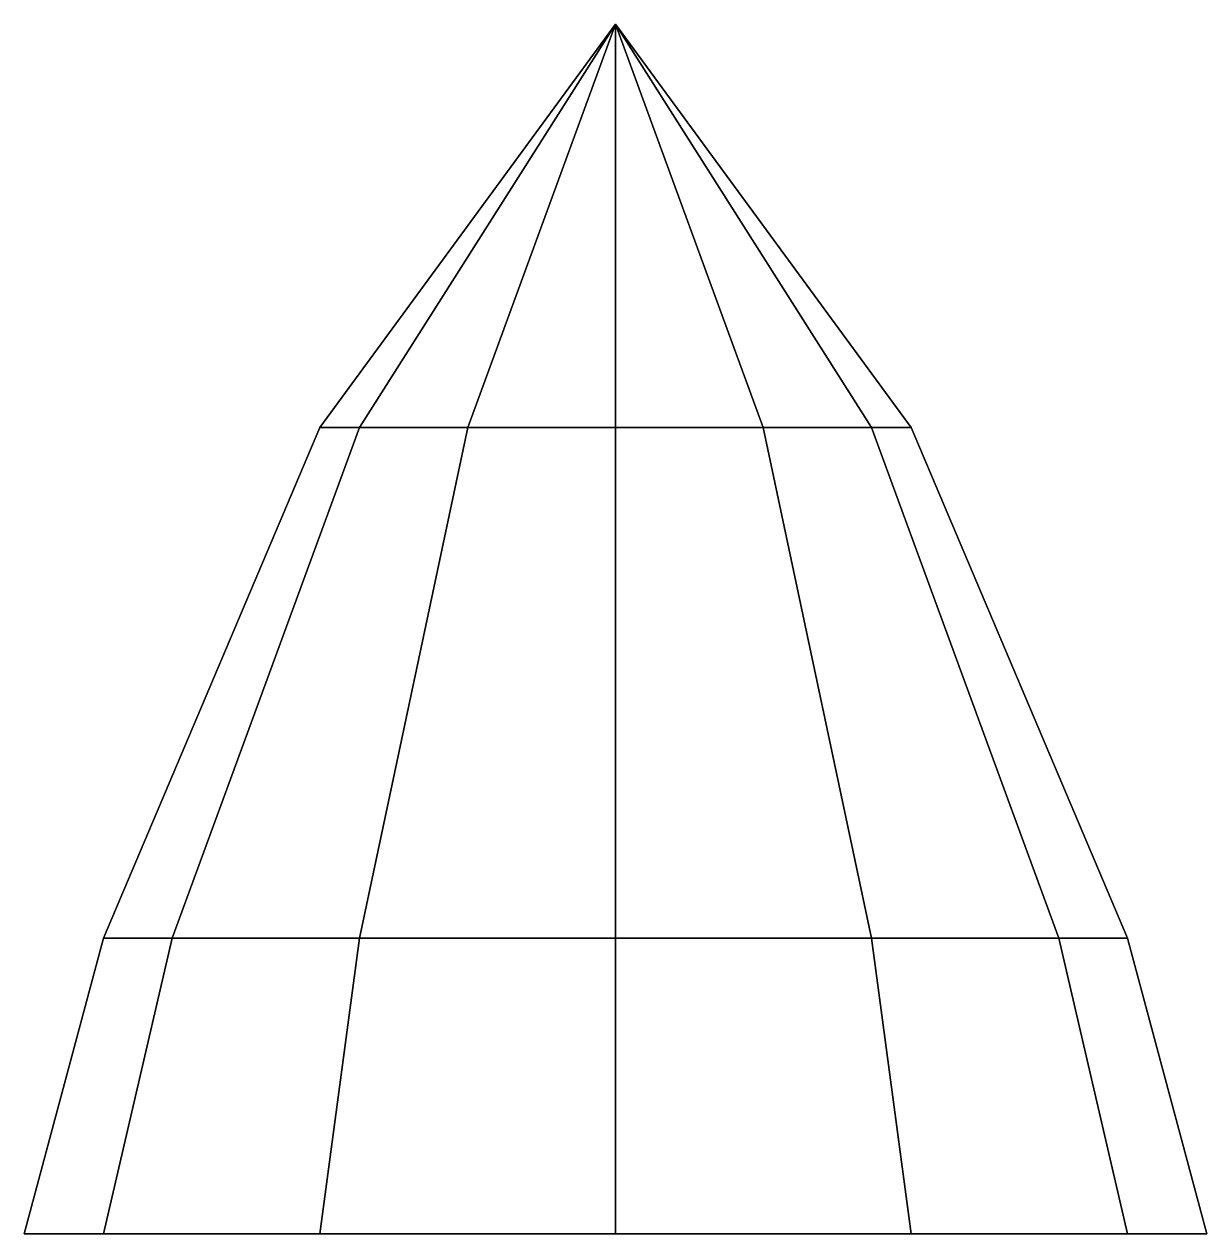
# Model space of a CAD drawing. Extents: x -0.22 to 0.22, y 3.62 to 4.07.
import ezdxf

# ---------------------------------------------------------------- set-up
doc = ezdxf.new("R2010")
doc.units = 0
doc.layers.add('PROPELLER', color=1, linetype='CONTINUOUS')

msp = doc.modelspace()

# ---------------------------------------------------------------- linework, layer by layer
at = {"layer": 'PROPELLER'}
for points in [[(0, 4.07), (-0.11, 3.92), (-0.09526, 3.92, 0.055), (0, 4.07)], [(0, 4.07), (-0.09526, 3.92, -0.055), (-0.11, 3.92), (0, 4.07)], [(0, 4.07), (-0.09526, 3.92, 0.055), (-0.055, 3.92, 0.09526), (0, 4.07)], [(0, 4.07), (-0.055, 3.92, -0.09526), (-0.09526, 3.92, -0.055), (0, 4.07)], [(0, 4.07), (-0.055, 3.92, 0.09526), (0, 3.92, 0.11), (0, 4.07)], [(0, 4.07), (0, 3.92, -0.11), (-0.055, 3.92, -0.09526), (0, 4.07)], [(0, 4.07), (0, 3.92, 0.11), (0.055, 3.92, 0.09526), (0, 4.07)], [(0, 4.07), (0.055, 3.92, 0.09526), (0.09526, 3.92, 0.055), (0, 4.07)], [(0, 4.07), (0.09526, 3.92, 0.055), (0.11, 3.92), (0, 4.07)], [(0, 4.07), (0.11, 3.92), (0.09526, 3.92, -0.055), (0, 4.07)], [(0, 4.07), (0.09526, 3.92, -0.055), (0.055, 3.92, -0.09526), (0, 4.07)], [(0, 4.07), (0.055, 3.92, -0.09526), (0, 3.92, -0.11), (0, 4.07)], [(-0.11, 3.92), (-0.19053, 3.73), (-0.165, 3.73, 0.09526), (-0.09526, 3.92, 0.055)], [(-0.09526, 3.92, -0.055), (-0.165, 3.73, -0.09526), (-0.19053, 3.73), (-0.11, 3.92)], [(-0.09526, 3.92, 0.055), (-0.165, 3.73, 0.09526), (-0.09526, 3.73, 0.165), (-0.055, 3.92, 0.09526)], [(-0.055, 3.92, -0.09526), (-0.09526, 3.73, -0.165), (-0.165, 3.73, -0.09526), (-0.09526, 3.92, -0.055)], [(-0.055, 3.92, 0.09526), (-0.09526, 3.73, 0.165), (0, 3.73, 0.19053), (0, 3.92, 0.11)], [(0, 3.92, -0.11), (0, 3.73, -0.19053), (-0.09526, 3.73, -0.165), (-0.055, 3.92, -0.09526)], [(0, 3.92, 0.11), (0, 3.73, 0.19053), (0.09526, 3.73, 0.165), (0.055, 3.92, 0.09526)], [(0.055, 3.92, -0.09526), (0.09526, 3.73, -0.165), (0, 3.73, -0.19053), (0, 3.92, -0.11)], [(0.055, 3.92, 0.09526), (0.09526, 3.73, 0.165), (0.165, 3.73, 0.09526), (0.09526, 3.92, 0.055)], [(0.09526, 3.92, -0.055), (0.165, 3.73, -0.09526), (0.09526, 3.73, -0.165), (0.055, 3.92, -0.09526)], [(0.09526, 3.92, 0.055), (0.165, 3.73, 0.09526), (0.19053, 3.73), (0.11, 3.92)], [(0.11, 3.92), (0.19053, 3.73), (0.165, 3.73, -0.09526), (0.09526, 3.92, -0.055)], [(-0.19053, 3.73), (-0.22, 3.62), (-0.19053, 3.62, 0.11), (-0.165, 3.73, 0.09526)], [(-0.165, 3.73, -0.09526), (-0.19053, 3.62, -0.11), (-0.22, 3.62), (-0.19053, 3.73)], [(-0.165, 3.73, 0.09526), (-0.19053, 3.62, 0.11), (-0.11, 3.62, 0.19053), (-0.09526, 3.73, 0.165)], [(-0.09526, 3.73, -0.165), (-0.11, 3.62, -0.19053), (-0.19053, 3.62, -0.11), (-0.165, 3.73, -0.09526)], [(-0.09526, 3.73, 0.165), (-0.11, 3.62, 0.19053), (0, 3.62, 0.22), (0, 3.73, 0.19053)], [(0, 3.73, -0.19053), (0, 3.62, -0.22), (-0.11, 3.62, -0.19053), (-0.09526, 3.73, -0.165)], [(0, 3.73, 0.19053), (0, 3.62, 0.22), (0.11, 3.62, 0.19053), (0.09526, 3.73, 0.165)], [(0.09526, 3.73, -0.165), (0.11, 3.62, -0.19053), (0, 3.62, -0.22), (0, 3.73, -0.19053)], [(0.09526, 3.73, 0.165), (0.11, 3.62, 0.19053), (0.19053, 3.62, 0.11), (0.165, 3.73, 0.09526)], [(0.165, 3.73, -0.09526), (0.19053, 3.62, -0.11), (0.11, 3.62, -0.19053), (0.09526, 3.73, -0.165)], [(0.165, 3.73, 0.09526), (0.19053, 3.62, 0.11), (0.22, 3.62), (0.19053, 3.73)], [(0.19053, 3.73), (0.22, 3.62), (0.19053, 3.62, -0.11), (0.165, 3.73, -0.09526)]]:
    msp.add_3dface(points, dxfattribs=at)

doc.saveas('drawing.dxf')
